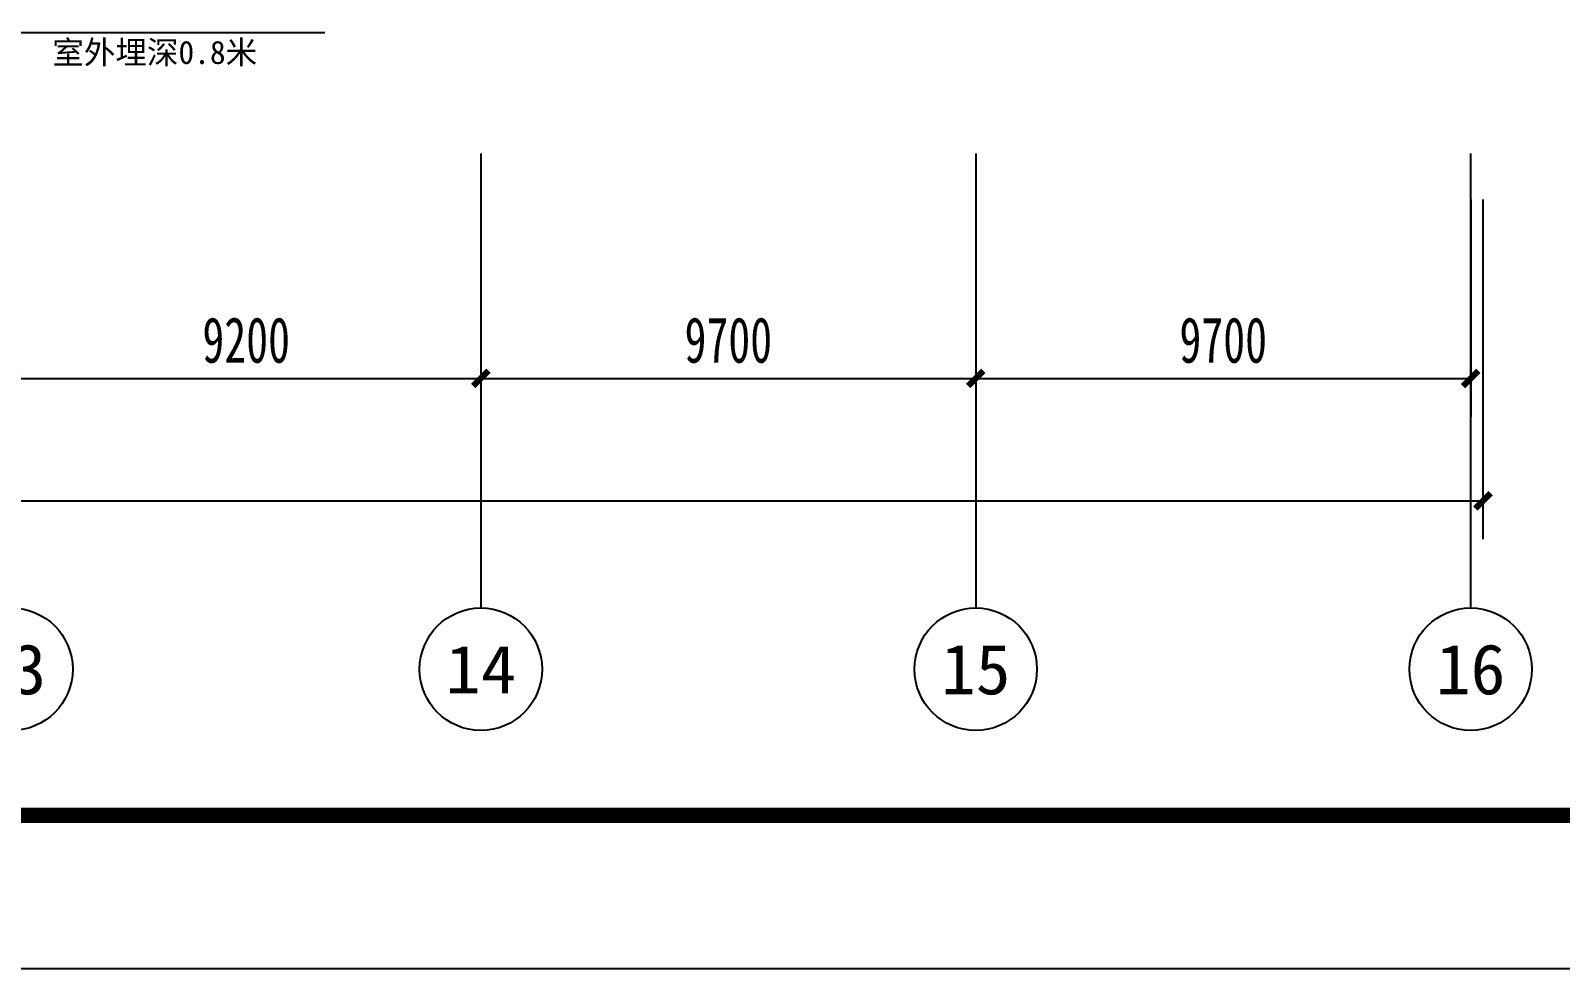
# Model space of a CAD drawing. Header units: millimetres. Extents: x -633009578 to 5705885, y -633235091 to 2571734.
# Drawn here: x 2883395 to 2913379, y 2039260 to 2057643 of the extents above; entities that cross this region are included whole.
import ezdxf
from ezdxf.enums import TextEntityAlignment as Align

# ---------------------------------------------------------------- set-up
doc = ezdxf.new("R2010")
doc.units = ezdxf.units.MM
doc.header["$LTSCALE"] = 1000
doc.header["$MEASUREMENT"] = 0
doc.layers.get('0').update_dxf_attribs({"color": 9})
for name, color, linetype in [('3T_WOOD', 21, 'Continuous'), ('AXIS_TEXT', 7, 'Continuous'), ('C-AXIS(轴号)', 3, 'Continuous'), ('电-强电平面-标注', 3, 'Continuous'), ('设备-箱柜', 3, 'Continuous'), ('院图签、封面151013$0$PUB_TITLE', 153, 'Continuous'), ('院图签、封面151013$0$图签文字', 4, 'Continuous')]:
    doc.layers.add(name, color=color, linetype=linetype)
doc.styles.add('_TCH_AXIS', font='simhei.ttf', dxfattribs={"bigfont": 'GBCBIG'})
doc.styles.add('_TCH_DIM_T3', font='simhei.ttf', dxfattribs={"width": 0.707, "bigfont": 'GBCBIG'})
doc.styles.add('COMPLEX', font='simhei.ttf')
doc.styles.add('ELEC-DIM', font='simhei.ttf')
doc.styles.add('院图签、封面151013$0$-宋体', font='simhei.ttf', dxfattribs={"width": 0.8})
doc.dimstyles.new('_TCH_ARCH&&300', dxfattribs={"dimtxt": 892.5, "dimasz": 300, "dimexe": 750, "dimexo": 900, "dimgap": 300, "dimtad": 1, "dimdec": 0, "dimzin": 0, "dimdsep": 46, "dimtxsty": '_TCH_DIM_T3', "dimblk": 'ARCHTICK', "dimcen": 0.09, "dimclrt": 7, "dimazin": 2, "dimtfac": 1, "dimtdec": 0, "dimtix": 1, "dimtmove": 2, "dimatfit": 3, "dimfxl": 1, "dimtolj": 1, "dimtzin": 0, "dimarcsym": 0})

# ---------------------------------------------------------------- blocks, each defined once
blk = doc.blocks.new('建筑图框_A1')
at = {"layer": '院图签、封面151013$0$PUB_TITLE'}
blk.add_lwpolyline([(0, 0), (84100, 0), (84100, 59400), (0, 59400)], close=True, dxfattribs=at)
at = {"layer": '院图签、封面151013$0$PUB_TITLE', "const_width": 100}
blk.add_lwpolyline([(2500, 1000), (83100, 1000), (83100, 58400), (2500, 58400)], close=True, dxfattribs=at)
at = {"layer": '院图签、封面151013$0$图签文字', "color": 6, "style": '院图签、封面151013$0$-宋体'}
for tag, height, width, p in [('工程主持人', 400, 0.8, (79990.9, 29505.9)), ('审定', 400, 0.8, (79990.9, 28705.9)), ('审核', 400, 0.8, (79990.9, 27905.9)), ('专业负责人', 400, 0.8, (79990.9, 27105.9)), ('校对', 400, 0.8, (79990.9, 26305.9)), ('设计', 400, 0.8, (79990.9, 25505.9)), ('方案设计人', 400, 0.8, (79990.9, 24706.8)), ('工程编号', 300, 0.7, (81000, 8700.4)), ('版次', 300, 0.7, (78738.1, 3005.7)), ('日期', 300, 0.7, (82038.1, 3000.2)), ('图号', 200, 0.7, (82538.1, 2400.1)), ('比例', 300, 0.7, (78738.1, 2200.2)), ('图号_X施', 300, 0.7, (81538.1, 2200.2)), ('图号_总数', 200, 0.7, (82538.1, 2000.1))]:
    blk.add_attdef(tag, text='', height=height, dxfattribs=dict(at, width=width)).set_placement(p, align=Align.MIDDLE_CENTER)
at = {"layer": '院图签、封面151013$0$图签文字', "color": 6, "style": '院图签、封面151013$0$-宋体', "width": 0.7}
for tag, p in [('建设单位_001', (80935.9, 7446.2)), ('工程名称_001', (80933.5, 6045.4)), ('图名_001', (79742.9, 4059.7))]:
    blk.add_attdef(tag, p, '', height=300, dxfattribs=at)
blk = doc.blocks.new('_ArchTick')
at = {"color": 0, "linetype": 'ByBlock', "const_width": 0.4}
blk.add_lwpolyline([(-0.5, -0.5), (0.5, 0.5)], dxfattribs=at)
blk = doc.blocks.new('*D558')
at = {"layer": 'C-AXIS(轴号)', "color": 0, "lineweight": -2, "transparency": 16777216}
for p, q in [((1121701, 1376357), (1121701, 1369697)), ((1255981, 1376357), (1255981, 1369697)), ((1121701, 1370447), (1255981, 1370447))]:
    blk.add_line(p, q, dxfattribs=at)
at = {"layer": 'Defpoints', "color": 0, "transparency": 16777216}
for p in [(1121701, 1377257), (1255981, 1377257), (1255981, 1370447)]:
    blk.add_point(p, dxfattribs=at)
at = {"layer": 'C-AXIS(轴号)', "color": 0, "linetype": 'ByBlock', "lineweight": -2, "transparency": 16777216, "xscale": 300, "yscale": 300, "zscale": 300, "rotation": 180}
blk.add_blockref('_ArchTick', (1121701, 1370447), dxfattribs=at)
at = {"layer": 'C-AXIS(轴号)', "color": 0, "linetype": 'ByBlock', "lineweight": -2, "transparency": 16777216, "xscale": 300, "yscale": 300, "zscale": 300}
blk.add_blockref('_ArchTick', (1255981, 1370447), dxfattribs=at)
at = {"layer": 'C-AXIS(轴号)', "color": 7, "transparency": 16777216, "insert": (1188841, 1371194), "char_height": 892.5, "attachment_point": 5, "style": '_TCH_DIM_T3'}
blk.add_mtext('\\A1;134280', dxfattribs=at)
blk = doc.blocks.new('*D602')
at = {"layer": 'C-AXIS(轴号)', "color": 0, "lineweight": -2, "transparency": 16777216}
for p, q in [((1227141, 1376357), (1227141, 1372097)), ((1236341, 1376357), (1236341, 1372097)), ((1227141, 1372847), (1236341, 1372847))]:
    blk.add_line(p, q, dxfattribs=at)
at = {"layer": 'Defpoints', "color": 0, "transparency": 16777216}
for p in [(1227141, 1377257), (1236341, 1377257), (1236341, 1372847)]:
    blk.add_point(p, dxfattribs=at)
at = {"layer": 'C-AXIS(轴号)', "color": 0, "linetype": 'ByBlock', "lineweight": -2, "transparency": 16777216, "xscale": 300, "yscale": 300, "zscale": 300, "rotation": 180}
blk.add_blockref('_ArchTick', (1227141, 1372847), dxfattribs=at)
at = {"layer": 'C-AXIS(轴号)', "color": 0, "linetype": 'ByBlock', "lineweight": -2, "transparency": 16777216, "xscale": 300, "yscale": 300, "zscale": 300}
blk.add_blockref('_ArchTick', (1236341, 1372847), dxfattribs=at)
at = {"layer": 'C-AXIS(轴号)', "color": 7, "transparency": 16777216, "insert": (1231741, 1373594), "char_height": 892.5, "attachment_point": 5, "style": '_TCH_DIM_T3'}
blk.add_mtext('\\A1;9200', dxfattribs=at)
blk = doc.blocks.new('*D603')
at = {"layer": 'C-AXIS(轴号)', "color": 0, "lineweight": -2, "transparency": 16777216}
for p, q in [((1236341, 1376357), (1236341, 1372097)), ((1246041, 1376357), (1246041, 1372097)), ((1236341, 1372847), (1246041, 1372847))]:
    blk.add_line(p, q, dxfattribs=at)
at = {"layer": 'Defpoints', "color": 0, "transparency": 16777216}
for p in [(1236341, 1377257), (1246041, 1377257), (1246041, 1372847)]:
    blk.add_point(p, dxfattribs=at)
at = {"layer": 'C-AXIS(轴号)', "color": 0, "linetype": 'ByBlock', "lineweight": -2, "transparency": 16777216, "xscale": 300, "yscale": 300, "zscale": 300, "rotation": 180}
blk.add_blockref('_ArchTick', (1236341, 1372847), dxfattribs=at)
at = {"layer": 'C-AXIS(轴号)', "color": 0, "linetype": 'ByBlock', "lineweight": -2, "transparency": 16777216, "xscale": 300, "yscale": 300, "zscale": 300}
blk.add_blockref('_ArchTick', (1246041, 1372847), dxfattribs=at)
at = {"layer": 'C-AXIS(轴号)', "color": 7, "transparency": 16777216, "insert": (1241191, 1373594), "char_height": 892.5, "attachment_point": 5, "style": '_TCH_DIM_T3'}
blk.add_mtext('\\A1;9700', dxfattribs=at)
blk = doc.blocks.new('*D604')
at = {"layer": 'C-AXIS(轴号)', "color": 0, "lineweight": -2, "transparency": 16777216}
for p, q in [((1246041, 1376357), (1246041, 1372097)), ((1255741, 1376357), (1255741, 1372097)), ((1246041, 1372847), (1255741, 1372847))]:
    blk.add_line(p, q, dxfattribs=at)
at = {"layer": 'Defpoints', "color": 0, "transparency": 16777216}
for p in [(1246041, 1377257), (1255741, 1377257), (1255741, 1372847)]:
    blk.add_point(p, dxfattribs=at)
at = {"layer": 'C-AXIS(轴号)', "color": 0, "linetype": 'ByBlock', "lineweight": -2, "transparency": 16777216, "xscale": 300, "yscale": 300, "zscale": 300, "rotation": 180}
blk.add_blockref('_ArchTick', (1246041, 1372847), dxfattribs=at)
at = {"layer": 'C-AXIS(轴号)', "color": 0, "linetype": 'ByBlock', "lineweight": -2, "transparency": 16777216, "xscale": 300, "yscale": 300, "zscale": 300}
blk.add_blockref('_ArchTick', (1255741, 1372847), dxfattribs=at)
at = {"layer": 'C-AXIS(轴号)', "color": 7, "transparency": 16777216, "insert": (1250891, 1373594), "char_height": 892.5, "attachment_point": 5, "style": '_TCH_DIM_T3'}
blk.add_mtext('\\A1;9700', dxfattribs=at)
blk = doc.blocks.new('_AXISO')
blk.add_circle((0, 0), 0.5)
at = {"layer": 'AXIS_TEXT', "style": 'COMPLEX', "width": 1.041667}
blk.add_attdef('A', text='', height=0.56, dxfattribs=at).set_placement((-0.25, -0.28), (0.25, -0.28), align=Align.FIT)
blk = doc.blocks.new('9-29-1')
at = {"layer": 'C-AXIS(轴号)'}
for p, q in [((1236340.6, 1377257.1), (1236340.6, 1368347.3)), ((1246040.6, 1377257.1), (1246040.6, 1368347.3)), ((1255740.6, 1377257.1), (1255740.6, 1368347.3))]:
    blk.add_line(p, q, dxfattribs=at)
ref = blk.add_blockref('_AXISO', (1227140.6, 1367147.3), dxfattribs=dict(at, xscale=2400, yscale=2400, zscale=2400))
ref.add_attrib('A', '13', dxfattribs={"layer": 'AXIS_TEXT', "height": 985.34, "style": '_TCH_AXIS'}).set_placement((1226460.2, 1366654.6), (1227820.9, 1366654.6), align=Align.FIT)
ref = blk.add_blockref('_AXISO', (1236340.6, 1367147.3), dxfattribs=dict(at, xscale=2400, yscale=2400, zscale=2400))
ref.add_attrib('A', '14', dxfattribs={"layer": 'AXIS_TEXT', "height": 942.22, "style": '_TCH_AXIS'}).set_placement((1235645.1, 1366676.2), (1237036, 1366676.2), align=Align.FIT)
ref = blk.add_blockref('_AXISO', (1246040.6, 1367147.3), dxfattribs=dict(at, xscale=2400, yscale=2400, zscale=2400))
ref.add_attrib('A', '15', dxfattribs={"layer": 'AXIS_TEXT', "height": 985.34, "style": '_TCH_AXIS'}).set_placement((1245360.2, 1366654.6), (1246720.9, 1366654.6), align=Align.FIT)
ref = blk.add_blockref('_AXISO', (1255740.6, 1367147.3), dxfattribs=dict(at, xscale=2400, yscale=2400, zscale=2400))
ref.add_attrib('A', '16', dxfattribs={"layer": 'AXIS_TEXT', "height": 985.34, "style": '_TCH_AXIS'}).set_placement((1255060.2, 1366654.6), (1256420.9, 1366654.6), align=Align.FIT)
for p1, p2, distance, picture, middle in [((1121700.6, 1377257.1), (1255980.6, 1377257.1), -6809.8, '*D558', (1188840.6, 1371193.5)), ((1227140.6, 1377257.1), (1236340.6, 1377257.1), -4409.8, '*D602', (1231740.6, 1373593.5)), ((1236340.6, 1377257.1), (1246040.6, 1377257.1), -4409.8, '*D603', (1241190.6, 1373593.5)), ((1246040.6, 1377257.1), (1255740.6, 1377257.1), -4409.8, '*D604', (1250890.6, 1373593.5))]:
    dim = blk.add_aligned_dim(p1=p1, p2=p2, distance=distance, dimstyle='_TCH_ARCH&&300', dxfattribs=at)
    dim.commit()
    dim.dimension.update_dxf_attribs({"geometry": picture, "text_midpoint": middle})

msp = doc.modelspace()

# ---------------------------------------------------------------- linework, layer by layer
at = {"layer": '电-强电平面-标注'}
msp.add_line((2881510.5, 2057604.1), (2889162.3, 2057604.1), dxfattribs=at)

# ---------------------------------------------------------------- block references
at = {"layer": '3T_WOOD'}
msp.add_blockref('9-29-1', (1655879.4, 677977.5), dxfattribs=at)
at = {"layer": '设备-箱柜', "xscale": 3, "yscale": 3}
msp.add_blockref('建筑图框_A1', (2725055.4, 2039260.2, 0), dxfattribs=at)

# ---------------------------------------------------------------- texts
at = {"layer": '电-强电平面-标注', "style": 'ELEC-DIM'}
msp.add_text('室外埋深0.8米', height=453.16, dxfattribs=at).set_placement((2883820.7, 2056989.2))

doc.saveas('drawing.dxf')
